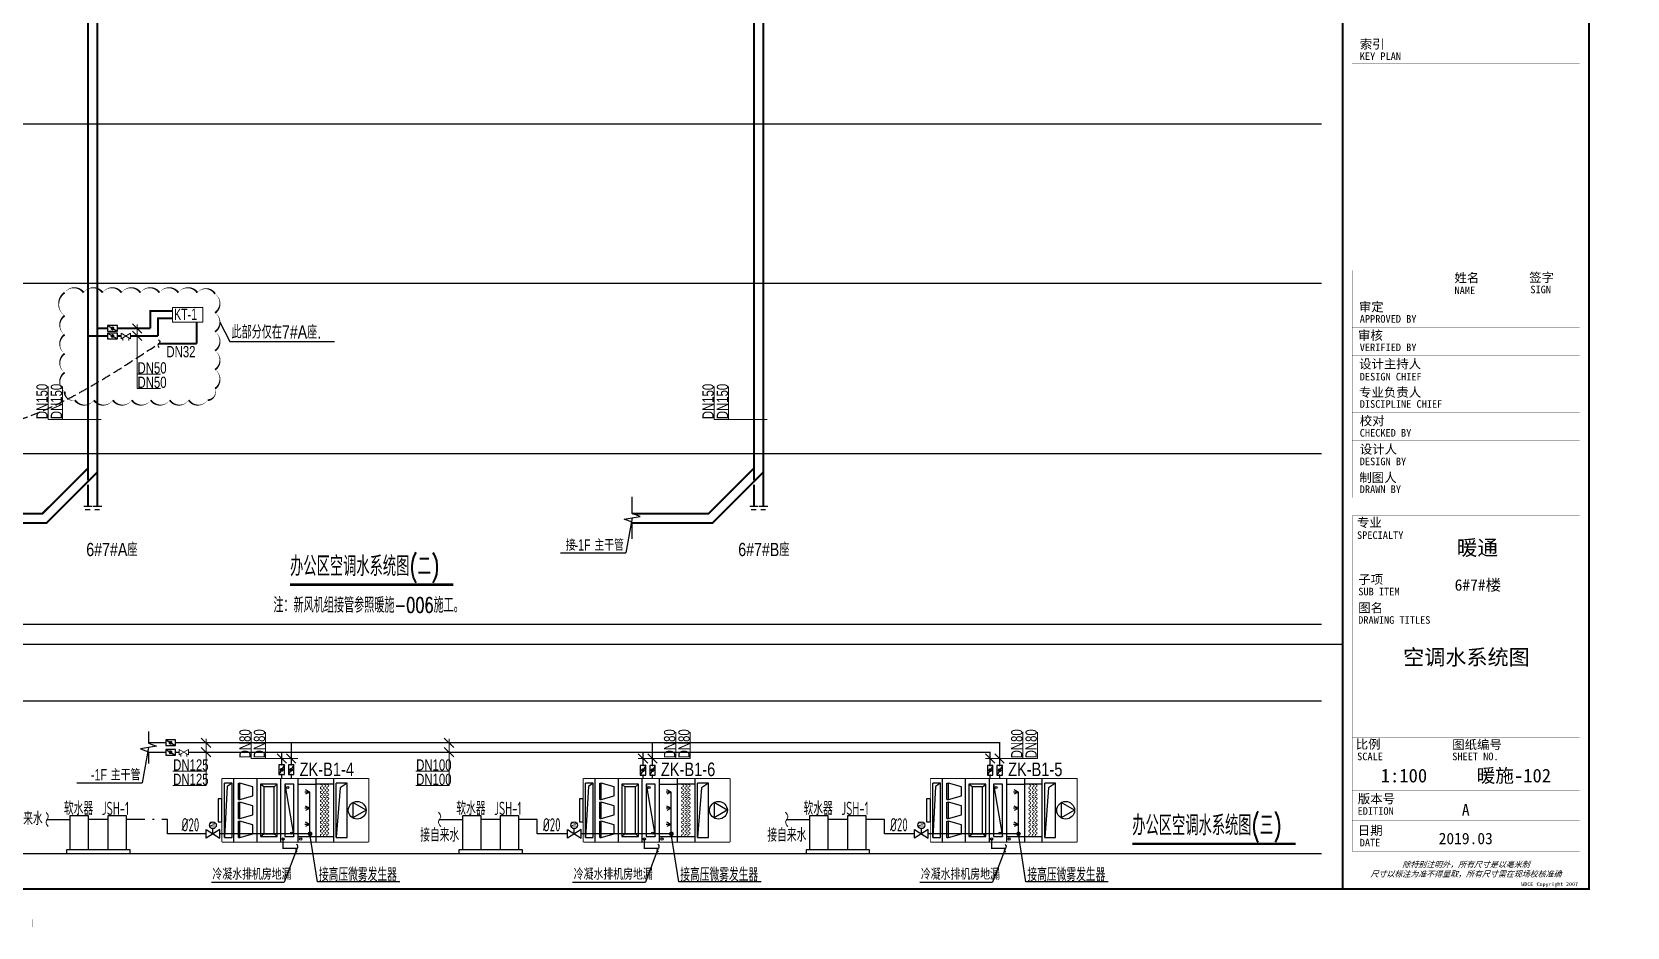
# Model space of a CAD drawing. Extents: x -778003 to -147913, y -2164908 to -814216.
# Drawn here: x -442101 to -400023, y -1035477 to -1011860 of the extents above; entities that cross this region are included whole.
import ezdxf
from ezdxf.enums import TextEntityAlignment as Align

# ---------------------------------------------------------------- set-up
doc = ezdxf.new("R2010")
doc.units = 0
doc.header["$LTSCALE"] = 1000
doc.header["$MEASUREMENT"] = 0
doc.linetypes.add('CENTER2', pattern=[1.125, 0.75, -0.125, 0.125, -0.125])
doc.linetypes.add('DASH', pattern=[0.35, 0.25, -0.1])
doc.layers.get('0').update_dxf_attribs({"linetype": 'CONTINUOUS'})
for name, color, linetype in [('ACS_COM', 7, 'CONTINUOUS'), ('ACS_KT_FM_E', 3, 'CONTINUOUS'), ('ACS_空调机组', 2, 'CONTINUOUS'), ('DIM_SYMB', 3, 'CONTINUOUS'), ('DUCT-新风管设备', 7, 'CONTINUOUS'), ('EQ-TH', 7, 'CONTINUOUS'), ('H-公共文字', 7, 'CONTINUOUS'), ('TEXT-风机盘管', 7, 'CONTINUOUS'), ('VALVE-空冷热供水', 7, 'CONTINUOUS'), ('字', 7, 'CONTINUOUS')]:
    doc.layers.add(name, color=color, linetype=linetype)
for name, color, linetype, lineweight in [('ACS_KT_BJ', 4, 'CONTINUOUS', 30), ('ACS_KT_FM', 3, 'CONTINUOUS', 15), ('EQ-风机盘管', 7, 'CONTINUOUS', 20), ('H-CN-阀件', 7, 'CONTINUOUS', 25), ('H-DIM-空调', 7, 'CONTINUOUS', 20), ('H-KT-冷凝', 5, 'N_LINE', 35), ('H-KT-冷热供', 3, 'LRG_LINE', 35), ('H-KT-冷热回', 2, 'LRH_LINE', 35), ('H-KT-阀件', 7, 'CONTINUOUS', 20), ('H-辅助', 7, 'CONTINUOUS', 20)]:
    doc.layers.add(name, color=color, linetype=linetype, lineweight=lineweight)
doc.styles.add('$0$华文细黑', font='STXIHEI.TTF', dxfattribs={"height": 10})
doc.styles.add('_THVAC_PIPEDN', font='ROS', dxfattribs={"width": 0.8, "height": 3.5, "bigfont": 'JD'})
doc.styles.add('GB-100', font='ROS', dxfattribs={"width": 0.8, "height": 300, "bigfont": 'JD'})
doc.styles.add('HZF', font='ROS', dxfattribs={"width": 0.8, "bigfont": 'JD'})
doc.styles.add('JD', font='ROMANS2.shx', dxfattribs={"width": 0.7, "bigfont": 'HZDF2.shx'})
doc.styles.add('KHZ', font='ROMANS', dxfattribs={"width": 0.7, "bigfont": 'HZTXT'})
doc.styles.get("Standard").update_dxf_attribs({"font": 'ros.shx', "width": 0.75, "bigfont": 'jd.shx'})
doc.styles.add('华文细黑', font='STXIHEI.TTF', dxfattribs={"height": 10})
doc.styles.add('等高', font='ros1.shx', dxfattribs={"width": 0.7, "bigfont": 'jd.shx'})
doc.linetypes.add('LRG_LINE', pattern='A,1.5,-0.1,["LRG",KHZ,S=0.1,R=0,X=-0.1,Y=-0.05],-0.2', length=1.8)
doc.linetypes.add('LRH_LINE', pattern='A,1.5,-0.1,["LRH",KHZ,S=0.1,R=0,X=-0.1,Y=-0.05],-0.2', length=1.8)
doc.linetypes.add('N_LINE', pattern='A,1.5,-0.1,["N",KHZ,S=0.1,R=0,X=-0.1,Y=-0.05],-0.02', length=1.62)

# ---------------------------------------------------------------- blocks, each defined once
blk = doc.blocks.new('WDCE Copyright200X')
at = {"const_width": 0.016}
blk.add_lwpolyline([(-10.6, 1.26, 1), (-11.4, 1.26, 1)], format="xyb", close=True, dxfattribs=at)
at = {"style": '华文细黑'}
for s, p in [('WDCE ', (-11.46, 0.5)), ('     Copyright ', (-3.51, 0.5))]:
    blk.add_text(s, height=1, dxfattribs=at).set_placement(p, align=Align.BOTTOM_RIGHT)
blk.add_text('c', height=0.6, dxfattribs=at).set_placement((-11.04, 1.35), align=Align.MIDDLE_CENTER)
blk.add_attdef('200X', text='', height=1, dxfattribs=at).set_placement((-0.45, 0.5), align=Align.BOTTOM_RIGHT)
blk = doc.blocks.new('A1')
for points, const_width in [([(-584266, -1025182), (-500166, -1025182), (-500166, -965782), (-584266, -965782)], 5), ([(-507666, -966782), (-581766, -966782), (-581766, -1024182), (-507666, -1024182)], 50), ([(-507666, -1024182), (-501166, -1024182), (-501166, -974132), (-507666, -974132)], 50)]:
    blk.add_lwpolyline(points, close=True, dxfattribs=dict(const_width=const_width))
at = {"const_width": 5}
for points in [[(-507416, -1002408), (-501416, -1002408)], [(-507416, -1013856), (-501416, -1013856), (-501416, -1007856), (-507416, -1007856), (-507416, -1013856)], [(-504916, -1007856), (-504916, -1013856)], [(-503166, -1007856), (-503166, -1013856)], [(-507416, -1008606), (-501416, -1008606)], [(-507416, -1009356), (-501416, -1009356)], [(-507416, -1010106), (-501416, -1010106)], [(-507416, -1010856), (-501416, -1010856)], [(-507416, -1011606), (-501416, -1011606)], [(-507416, -1012356), (-501416, -1012356)], [(-507416, -1013106), (-501416, -1013106)], [(-507416, -1014332), (-501416, -1014332), (-501416, -1023182), (-507416, -1023182), (-507416, -1014332)], [(-507416, -1015832), (-501416, -1015832)], [(-507416, -1016582), (-501416, -1016582)], [(-507416, -1020182), (-501416, -1020182)], [(-504916, -1020182), (-504916, -1021582)], [(-507416, -1021582), (-501416, -1021582)], [(-507416, -1022382), (-501416, -1022382)], [(-542216, -1025182), (-542216, -1024982)]]:
    blk.add_lwpolyline(points, dxfattribs=at)
at = {"xscale": 100, "yscale": 100, "zscale": 100}
blk.add_blockref('WDCE Copyright200X', (-501416, -1024182), dxfattribs=at).add_auto_attribs({'200X': '2007'})
at = {"style": '华文细黑'}
for s, height, p in [('索引', 240, (-507216, -1001768)), ('KEY PLAN', 200, (-507216, -1002108)), ('姓名', 240, (-504717, -1007934)), ('签字', 240, (-502747, -1007925)), ('NAME', 200, (-504716, -1008286)), ('SIGN', 200, (-502716, -1008262)), ('审定', 240, (-507239, -1008701)), ('APPROVED BY', 200, (-507216, -1009038)), ('审核', 240, (-507262, -1009452)), ('VERIFIED BY', 200, (-507216, -1009790)), ('设计主持人', 240, (-507234, -1010206)), ('DESIGN CHIEF', 200, (-507216, -1010563)), ('专业负责人', 240, (-507233, -1010956)), ('DISCIPLINE CHIEF', 200, (-507216, -1011283)), ('校对', 240, (-507216, -1011706)), ('CHECKED BY', 200, (-507216, -1012045)), ('设计人', 240, (-507216, -1012456)), ('DESIGN BY', 200, (-507216, -1012799)), ('制图人', 240, (-507227, -1013206)), ('DRAWN BY', 200, (-507216, -1013532)), ('专业', 240, (-507289, -1014389)), ('SPECIALTY', 200, (-507289, -1014744)), ('子项', 240, (-507254, -1015890)), ('SUB ITEM', 200, (-507254, -1016232)), ('图名', 240, (-507257, -1016641)), ('DRAWING TITLES', 200, (-507257, -1016982)), ('比例', 240, (-507322, -1020240)), ('图纸编号', 240, (-504777, -1020249)), ('SCALE', 200, (-507285, -1020582)), ('SHEET NO.', 200, (-504777, -1020582)), ('版本号', 240, (-507267, -1021679)), ('EDITION', 200, (-507272, -1022021)), ('日期', 240, (-507267, -1022514)), ('DATE', 200, (-507216, -1022855))]:
    blk.add_text(s, height=height, dxfattribs=at).set_placement(p, align=Align.TOP_LEFT)
at = {"color": 4, "style": '华文细黑'}
for s, p in [('A', (-504420, -1022241)), ('2019.03', (-504420, -1022997))]:
    blk.add_text(s, height=300, dxfattribs=at).set_placement(p, align=Align.CENTER)
at = {"style": '华文细黑', "oblique": 20}
for s, p in [('尺寸以标注为准不得量取，所有尺寸需在现场校核准确', (-504416, -1023782)), ('除特别注明外，所有尺寸是以毫米制', (-504416, -1023532))]:
    blk.add_text(s, height=150, dxfattribs=at).set_placement(p, align=Align.MIDDLE_CENTER)
blk = doc.blocks.new('$VALVE$00000929')
blk.add_lwpolyline([(-125, -72), (125, 72), (125, -72), (-125, 72)], close=True)
for points in [[(-80, -46), (-80, -116)], [(80, -46), (80, -116)]]:
    blk.add_lwpolyline(points)
for p in [(-125, 0), (125, 0)]:
    blk.add_point(p)
blk = doc.blocks.new('jrg')
at = {"color": 8}
for centre, radius, start, end in [((-1.87, 0), 0.375, 0, 180), ((-1.12, 0), 0.375, 180, 0), ((-0.37, 0), 0.375, 0, 180), ((0.39, 0.02), 0.393, 182.6822, 357.3178), ((1.16, 0), 0.375, 0, 180), ((1.92, 0.01), 0.38, 180.8965, 359.1035)]:
    blk.add_arc(centre, radius, start, end, dxfattribs=at)
blk = doc.blocks.new('A$C2F4F20CB')
at = {"layer": 'ACS_KT_FM', "color": 8}
for centre, start in [((2857, 2067), 210.4562), ((2944, 2066), 207.8845), ((3024, 2066), 207.8845)]:
    blk.add_arc(centre, 28.1, start, 270, dxfattribs=at)
at = {"layer": 'ACS_空调机组', "color": 2}
for p, q in [((542, 2203), (542, 525)), ((1162, 525), (1162, 2203)), ((1782, 2203), (1782, 525)), ((1782, 2203), (1782, 525)), ((2247, 525), (2247, 2203)), ((2712, 2203), (2712, 525)), ((3177, 2203), (3177, 525)), ((232, 1669), (132, 1669)), ((132, 1669), (132, 1058)), ((232, 1058), (232, 1669)), ((132, 1058), (232, 1058))]:
    blk.add_line(p, q, dxfattribs=at)
at = {"layer": 'ACS_空调机组', "color": 8}
for p, q in [((297, 645), (297, 2083)), ((499, 2083), (297, 2083)), ((372, 1991), (297, 645)), ((499, 2083), (372, 1991)), ((499, 645), (499, 2083)), ((669, 2078), (709, 2078)), ((669, 1651), (669, 2078)), ((1052, 1983), (709, 2078)), ((709, 1651), (709, 2078)), ((709, 1651), (1052, 1746)), ((1052, 1746), (1052, 1983)), ((1334, 1982), (1250, 2053)), ((1694, 2053), (1250, 2053)), ((1250, 2053), (1250, 674)), ((1610, 1982), (1334, 1982)), ((1334, 1982), (1334, 745)), ((1610, 1982), (1694, 2053)), ((1610, 745), (1610, 1982)), ((1694, 674), (1694, 2053)), ((1896, 2053), (2133, 674)), ((1896, 2053), (1896, 674)), ((2133, 2053), (1896, 2053)), ((2133, 674), (2133, 2053)), ((2247, 2053), (2712, 2053)), ((2556, 1844), (2421, 1844)), ((2556, 1844), (2439, 1901)), ((2556, 1844), (2439, 1788)), ((2556, 772), (2556, 1844)), ((3177, 2053), (2712, 2053)), ((3248, 645), (3248, 2083)), ((3535, 2083), (3248, 2083)), ((3352, 1960), (3248, 645)), ((3535, 2083), (3352, 1960)), ((3535, 645), (3535, 2083)), ((669, 1651), (709, 1651)), ((669, 1150), (669, 1577)), ((669, 1577), (709, 1577)), ((709, 1150), (709, 1577)), ((1052, 1482), (709, 1577)), ((1052, 1245), (1052, 1482)), ((2556, 1418), (2421, 1418)), ((2556, 1418), (2439, 1475)), ((2556, 1418), (2439, 1362)), ((4034, 1364), (3684, 1566)), ((3684, 1566), (3684, 1161)), ((4034, 1364), (3684, 1161)), ((669, 1150), (709, 1150)), ((669, 1076), (709, 1076)), ((669, 649), (669, 1076)), ((709, 1150), (1052, 1245)), ((1052, 981), (709, 1076)), ((709, 649), (709, 1076)), ((1052, 744), (1052, 981)), ((2556, 992), (2421, 992)), ((2556, 992), (2439, 1049)), ((2556, 992), (2439, 936)), ((297, 645), (499, 645)), ((669, 649), (709, 649)), ((709, 649), (1052, 744)), ((1250, 674), (1334, 745)), ((1250, 674), (1694, 674)), ((1334, 745), (1610, 745)), ((1694, 674), (1610, 745)), ((1896, 674), (2133, 674)), ((2247, 674), (2712, 674)), ((2712, 674), (3177, 674)), ((3248, 645), (3535, 645))]:
    blk.add_line(p, q, dxfattribs=at)
at = {"layer": 'ACS_空调机组', "color": 2, "const_width": 25}
for points in [[(4107, 2203), (232, 2203)], [(232, 2203), (232, 525)], [(4107, 525), (4107, 2203)], [(232, 525), (4107, 525)]]:
    blk.add_lwpolyline(points, dxfattribs=at)
at = {"layer": 'ACS_空调机组', "color": 8}
for centre, radius in [((1968, 1964), 28.4), ((3801, 1364), 234), ((1847, 605), 28.4), ((2067, 759), 28.4), ((2312, 605), 28.4), ((2556, 744), 28.4)]:
    blk.add_circle(centre, radius, dxfattribs=at)
at = {"layer": 'ACS_KT_FM', "color": 8, "xscale": 75, "yscale": 75, "zscale": 75, "rotation": 90}
for p in [(2857, 1867), (2857, 1526), (2944, 1866), (2944, 1525), (3024, 1866), (3024, 1525), (2857, 1185), (2944, 1184), (3024, 1184), (2857, 844), (2944, 843), (3024, 843)]:
    blk.add_blockref('jrg', p, dxfattribs=at)
blk = doc.blocks.new('dcf1')
for p, q in [((-1.5, -0.94), (-1.5, 0.94)), ((-1.5, 0.94), (1.5, -0.94)), ((1.5, 0.94), (-1.5, -0.94)), ((0, 0), (0, 1.13)), ((1.5, -0.94), (1.5, 0.94))]:
    blk.add_line(p, q)
blk.add_circle((0, 1.88), 0.75)
at = {"width": 0.8}
blk.add_text('M', height=1.13, rotation=90, dxfattribs=at).set_placement((0.5, 1.52))
blk = doc.blocks.new('$ThvacSys$00000040')
at = {"elevation": 0}
blk.add_lwpolyline([(7, -101, -0.575183), (0, 0, 0.604745), (-11, 101, 16.924828)], format="xyb", dxfattribs=at)
blk = doc.blocks.new('$VALVE$00000898')
blk.add_lwpolyline([(128, 74), (-128, -74), (-128, 74)], close=True)
blk.add_lwpolyline([(128, 74), (128, -74), (-128, -74)])
at = {"const_width": 50}
blk.add_lwpolyline([(0, 25, -1), (0, -25, -1)], format="xyb", close=True, dxfattribs=at)
for p in [(-128, 0), (128, 0)]:
    blk.add_point(p)

msp = doc.modelspace()

# ---------------------------------------------------------------- hatches: boundary and pattern name
at = {"layer": 'H-KT-冷凝', "linetype": 'CENTER2'}
for points in [[(-435474.8, -1033397.3), (-435492.3, -1033397.3), (-435492.3, -1033414.8)], [(-435474.8, -1033397.3), (-435474.8, -1033414.8), (-435492.3, -1033414.8)], [(-425944.3, -1033397.3), (-425961.8, -1033397.3), (-425961.8, -1033414.8)], [(-425944.3, -1033397.3), (-425944.3, -1033414.8), (-425961.8, -1033414.8)], [(-416786.7, -1033397.3), (-416804.2, -1033397.3), (-416804.2, -1033414.8)], [(-416786.7, -1033397.3), (-416786.7, -1033414.8), (-416804.2, -1033414.8)]]:
    msp.add_hatch(color=256, dxfattribs=at).paths.add_polyline_path(points)
at = {"layer": 'H-KT-冷热供', "linetype": 'Continuous'}
for points in [[(-438975.1, -1019221.1), (-439001.4, -1019221.1), (-439001.4, -1019194.8)], [(-438975.1, -1019221.1), (-438975.1, -1019194.8), (-439001.4, -1019194.8)], [(-435262.1, -1030614.5), (-435244.6, -1030614.5), (-435244.6, -1030597)], [(-435262.1, -1030614.5), (-435262.1, -1030597), (-435244.6, -1030597)], [(-425731.5, -1030614.5), (-425714, -1030614.5), (-425714, -1030597)], [(-425731.5, -1030614.5), (-425731.5, -1030597), (-425714, -1030597)], [(-416574, -1030614.5), (-416556.5, -1030614.5), (-416556.5, -1030597)], [(-416574, -1030614.5), (-416574, -1030597), (-416556.5, -1030597)]]:
    msp.add_hatch(color=256, dxfattribs=at).paths.add_polyline_path(points)
at = {"layer": 'H-KT-冷热回', "linetype": 'DASH'}
for points in [[(-438775.1, -1019421.1), (-438801.4, -1019421.1), (-438801.4, -1019394.8)], [(-438775.1, -1019421.1), (-438775.1, -1019394.8), (-438801.4, -1019394.8)], [(-435512.1, -1030864.5), (-435494.6, -1030864.5), (-435494.6, -1030847)], [(-435512.1, -1030864.5), (-435512.1, -1030847), (-435494.6, -1030847)], [(-425981.5, -1030864.5), (-425964, -1030864.5), (-425964, -1030847)], [(-425981.5, -1030864.5), (-425981.5, -1030847), (-425964, -1030847)], [(-416824, -1030864.5), (-416806.5, -1030864.5), (-416806.5, -1030847)], [(-416824, -1030864.5), (-416824, -1030847), (-416806.5, -1030847)]]:
    msp.add_hatch(color=256, dxfattribs=at).paths.add_polyline_path(points)

# ---------------------------------------------------------------- linework, layer by layer
for p, q in [((-480720.3, -1014287.1), (-408080, -1014287.1)), ((-480720.3, -1018487.1), (-408080, -1018487.1)), ((-480720.3, -1022987.1), (-408080, -1022987.1)), ((-440511.8, -1024381.6), (-440734.6, -1024381.6)), ((-440564.4, -1024465.4), (-440692.8, -1024465.4)), ((-440259.9, -1024381.6), (-440482.6, -1024381.6)), ((-440314.4, -1024465.4), (-440442.8, -1024465.4)), ((-422943.5, -1024381.6), (-423166.2, -1024381.6)), ((-422996, -1024465.4), (-423124.5, -1024465.4)), ((-422691.5, -1024381.6), (-422914.3, -1024381.6)), ((-422746, -1024465.4), (-422874.5, -1024465.4)), ((-480720.3, -1027487.1), (-408080, -1027487.1)), ((-481625.2, -1028016.7), (-407525.2, -1028016.7)), ((-480720.3, -1029505.4), (-408080, -1029505.4)), ((-435108.3, -1033397.3, 0), (-435449.3, -1034289)), ((-425577.7, -1033397.3, 0), (-425918.7, -1034289)), ((-416420.2, -1033397.3, 0), (-416761.2, -1034289)), ((-480720.3, -1033535.4), (-408080, -1033535.4)), ((-437368.1, -1034289), (-435449.3, -1034289)), ((-427837.5, -1034289), (-425918.7, -1034289)), ((-418680, -1034289), (-416761.2, -1034289))]:
    msp.add_line(p, q)
msp.add_lwpolyline([(-481625.2, -977075), (-401025.2, -977075), (-401025.2, -1034475), (-481625.2, -1034475)], close=True)
msp.add_lwpolyline([(-441237.3, -1018739.3, 0, 50, -0.5205671), (-440737.3, -1018739.3, 0, 50, -0.5205671), (-440237.3, -1018739.3, 0, 50, -0.5205671), (-439737.3, -1018739.3, 0, 50, -0.5205671), (-439237.3, -1018739.3, 0, 50, -0.5205671), (-438737.3, -1018739.3, 0, 50, -0.5205671), (-438237.3, -1018739.3, 0, 50, -0.5205671), (-437737.3, -1018739.3, 0, 50, -0.5205671), (-437270.4, -1018772.4, 0, 50, -0.5205671), (-437270.4, -1019272.4, 0, 50, -0.5205671), (-437270.4, -1019772.4, 0, 50, -0.5205671), (-437270.4, -1020272.4, 0, 50, -0.5205671), (-437270.4, -1020772.4, 0, 50, -0.5205671), (-437270.4, -1021272.4, 0, 50, -0.5205671), (-437466.4, -1021576.4, 0, 50, -0.5205671), (-437966.4, -1021576.4, 0, 50, -0.5205671), (-438466.4, -1021576.4, 0, 50, -0.5205671), (-438966.4, -1021576.4, 0, 50, -0.5205671), (-439466.4, -1021576.4, 0, 50, -0.5205671), (-439966.4, -1021576.4, 0, 50, -0.5205671), (-440466.4, -1021576.4, 0, 50, -0.5205671), (-440966.4, -1021576.4, 0, 50, -0.5205671), (-441237.3, -1021347.4, 0, 50, -0.5205671), (-441237.3, -1020847.4, 0, 50, -0.5205671), (-441237.3, -1020347.4, 0, 50, -0.5205671), (-441237.3, -1019847.4, 0, 50, -0.5205671), (-441237.3, -1019347.4, 0, 50, -0.5205671)], format="xyseb", close=True)
msp.add_lwpolyline([(-437140.3, -1019519.4), (-436882.6, -1020023.9), (-434118.3, -1020023.9)])
at = {"color": 8, "linetype": 'DASH', "lineweight": 30}
msp.add_spline([(-456617.9, -1020321.6, 0), (-453993, -1022457.2), (-451420.5, -1021046.8), (-444636.4, -1022366.2), (-438751.7, -1020082.2)], degree=3, dxfattribs=at)
at = {"layer": 'ACS_COM'}
for points in [[(-439513.3, -1033435.4), (-441188.3, -1033435.4), (-441188.3, -1033535.4), (-439513.3, -1033535.4)], [(-429162.5, -1033435.4), (-430837.5, -1033435.4), (-430837.5, -1033535.4), (-429162.5, -1033535.4)], [(-420005, -1033435.4), (-421680, -1033435.4), (-421680, -1033535.4), (-420005, -1033535.4)]]:
    msp.add_lwpolyline(points, close=True, dxfattribs=at)
at = {"layer": 'ACS_KT_BJ'}
for p, q in [((-441698, -1032635.4), (-441088.3, -1032635.4)), ((-440088.3, -1032635.4), (-440613.3, -1032635.4)), ((-439123.6, -1032635.4), (-439613.3, -1032635.4)), ((-438873.6, -1032635.4), (-438923.6, -1032635.4)), ((-438524.1, -1032635.4), (-438673.6, -1032635.4)), ((-438523.6, -1033015.9), (-438524.2, -1032635.4)), ((-437507.5, -1033015.9), (-438524, -1033015.9)), ((-434766, -1033015.9), (-437147.5, -1033015.9)), ((-431347.2, -1032635.4), (-430737.5, -1032635.4)), ((-429737.5, -1032635.4), (-430262.5, -1032635.4)), ((-428772.8, -1032635.4), (-429262.5, -1032635.4)), ((-428772.2, -1033015.9), (-428772.8, -1032635.4)), ((-427976.9, -1033015.9), (-428772.7, -1033015.9)), ((-425235.4, -1033015.9), (-427616.9, -1033015.9)), ((-422189.7, -1032635.4), (-421580, -1032635.4)), ((-420580, -1032635.4), (-421105, -1032635.4)), ((-419615.3, -1032635.4), (-420105, -1032635.4)), ((-419614.7, -1033015.9), (-419615.3, -1032635.4)), ((-418819.4, -1033015.9), (-419615.2, -1033015.9)), ((-416077.9, -1033015.9), (-418459.4, -1033015.9))]:
    msp.add_line(p, q, dxfattribs=at)
at = {"layer": 'ACS_KT_FM', "color": 7}
for centre in [(-434766, -1033015.9), (-434766, -1033015.9), (-425235.4, -1033015.9), (-425235.4, -1033015.9), (-416077.9, -1033015.9), (-416077.9, -1033015.9)]:
    msp.add_circle(centre, 50, dxfattribs=at)
at = {"layer": 'ACS_空调机组'}
for points in [[(-441088.3, -1033435.4), (-441088.3, -1032535.4), (-440613.3, -1032535.4), (-440613.3, -1033435.4)], [(-440088.3, -1033435.4), (-440088.3, -1032535.4), (-439613.3, -1032535.4), (-439613.3, -1033435.4)], [(-430737.5, -1033435.4), (-430737.5, -1032535.4), (-430262.5, -1032535.4), (-430262.5, -1033435.4)], [(-429737.5, -1033435.4), (-429737.5, -1032535.4), (-429262.5, -1032535.4), (-429262.5, -1033435.4)], [(-421580, -1033435.4), (-421580, -1032535.4), (-421105, -1032535.4), (-421105, -1033435.4)], [(-420580, -1033435.4), (-420580, -1032535.4), (-420105, -1032535.4), (-420105, -1033435.4)]]:
    msp.add_lwpolyline(points, close=True, dxfattribs=at)
at = {"layer": 'DIM_SYMB', "const_width": 70}
for points in [[(-435291, -1026441.6), (-430984.5, -1026441.6)], [(-413074.5, -1033280.6), (-408768, -1033280.6)]]:
    msp.add_lwpolyline(points, dxfattribs=at)
at = {"layer": 'DIM_SYMB'}
msp.add_lwpolyline([(-439023.6, -1030314.5), (-439023.6, -1030627), (-438813.6, -1030703.5), (-439233.6, -1030777.5), (-439023.6, -1030852), (-439023.6, -1031164.5)], dxfattribs=at)
at = {"layer": 'EQ-风机盘管', "color": 4}
msp.add_lwpolyline([(-438389.2, -1019128.9), (-437589.1, -1019128.9), (-437589.1, -1019521.1), (-438389.2, -1019521.1)], close=True, dxfattribs=at)
at = {"layer": 'H-DIM-空调'}
for p, q in [((-439446.3, -1019558.5), (-439198.8, -1019805.9)), ((-439446.3, -1019758.5), (-439198.8, -1020005.9)), ((-439322.6, -1019582.2), (-439322.6, -1021268)), ((-441671, -1022084.4), (-441671, -1021213.8)), ((-441291, -1022084.4), (-441291, -1021213.8)), ((-439322.6, -1020888), (-438707.1, -1020888)), ((-424102.7, -1022084.4), (-424102.7, -1021213.8)), ((-423722.7, -1022084.4), (-423722.7, -1021213.8)), ((-439322.6, -1021268), (-438707.1, -1021268)), ((-441291, -1022084.4), (-441671, -1022084.4)), ((-440275.2, -1022084.4), (-441291, -1022084.4)), ((-423722.7, -1022084.4), (-424102.7, -1022084.4)), ((-422706.8, -1022084.4), (-423722.7, -1022084.4)), ((-437632.4, -1030490.8), (-437384.9, -1030738.3)), ((-436316.8, -1031032.1), (-436316.8, -1030331.6)), ((-435936.8, -1031032.1), (-435936.8, -1030331.6)), ((-431222.3, -1030490.8), (-430974.8, -1030738.3)), ((-425117, -1031032.1), (-425117, -1030331.6)), ((-424737, -1031032.1), (-424737, -1030331.6)), ((-415959.5, -1031032.1), (-415959.5, -1030331.6)), ((-415579.5, -1031032.1), (-415579.5, -1030331.6)), ((-437632.4, -1030740.8), (-437384.9, -1030988.3)), ((-437508.7, -1030514.5), (-437508.7, -1031363.9)), ((-435635.9, -1030908.4), (-435388.4, -1031155.9)), ((-435385.9, -1030908.4), (-435138.4, -1031155.9)), ((-431222.3, -1030740.8), (-430974.8, -1030988.3)), ((-431098.6, -1030514.5), (-431098.6, -1031363.9)), ((-426105.3, -1030908.4), (-425857.8, -1031155.9)), ((-425855.3, -1030908.4), (-425607.8, -1031155.9)), ((-416947.8, -1030908.4), (-416700.3, -1031155.9)), ((-416697.8, -1030908.4), (-416450.3, -1031155.9)), ((-436316.8, -1031032.1), (-435936.8, -1031032.1)), ((-435936.8, -1031032.1), (-435087.5, -1031032.1)), ((-426108, -1031032.1), (-425586.3, -1031032.1)), ((-425586.3, -1031032.1), (-424737, -1031032.1)), ((-416950.5, -1031032.1), (-416428.8, -1031032.1)), ((-416428.8, -1031032.1), (-415579.5, -1031032.1)), ((-438381.4, -1031363.9), (-437508.7, -1031363.9)), ((-438381.4, -1031743.9), (-437508.7, -1031743.9)), ((-437508.7, -1031363.9), (-437508.7, -1031743.9)), ((-431971.3, -1031363.9), (-431098.6, -1031363.9)), ((-431971.3, -1031743.9), (-431098.6, -1031743.9)), ((-431098.6, -1031363.9), (-431098.6, -1031743.9))]:
    msp.add_line(p, q, dxfattribs=at)
for points in [[(-441728, -1032445.4), (-441668, -1032572.1), (-441728, -1032698.8), (-441668, -1032825.4)], [(-431377.2, -1032445.4), (-431317.2, -1032572.1), (-431377.2, -1032698.8), (-431317.2, -1032825.4)], [(-422219.7, -1032445.4), (-422159.7, -1032572.1), (-422219.7, -1032698.8), (-422159.7, -1032825.4)]]:
    msp.add_spline(points, degree=3, dxfattribs=at)
at = {"layer": 'H-KT-冷凝', "linetype": 'CENTER2', "ltscale": 1.5, "const_width": 52.5}
for points in [[(-437758.6, -1020082.2), (-437758.6, -1019521.1)], [(-438751.7, -1020082.2), (-437758.6, -1020082.2)]]:
    msp.add_lwpolyline(points, dxfattribs=at)
at = {"layer": 'H-KT-冷凝', "linetype": 'CENTER2', "const_width": 35}
for points in [[(-435474.8, -1033397.3), (-435474.8, -1033155.1)], [(-435474.8, -1033397.3), (-435108.5, -1033397.3)], [(-425944.3, -1033397.3), (-425944.3, -1033155.1)], [(-425944.3, -1033397.3), (-425578, -1033397.3)], [(-416786.7, -1033397.3), (-416786.7, -1033155.1)], [(-416786.7, -1033397.3), (-416420.4, -1033397.3)]]:
    msp.add_lwpolyline(points, dxfattribs=at)
at = {"layer": 'H-KT-冷热供', "linetype": 'Continuous', "ltscale": 1.5, "const_width": 52.5}
for points in [[(-440375.2, -1023692.1), (-440375.2, -981666.2)], [(-422806.8, -1023692.1), (-422806.8, -981666.2)], [(-438975.1, -1019682.2), (-438975.1, -1019221.1)], [(-438975.1, -1019221.1), (-438389.2, -1019221.1)], [(-440375.2, -1019682.2), (-440103.1, -1019682.2)], [(-439847.1, -1019682.2), (-438975.1, -1019682.2)], [(-443835.1, -1024817.5), (-441718, -1024817.5), (-440375.2, -1023474.8)], [(-440375.2, -1023474.8), (-440375.2, -1024381.6)], [(-426266.8, -1024817.5), (-424149.6, -1024817.5), (-422806.8, -1023474.8)], [(-422806.8, -1023474.8), (-422806.8, -1024381.6)]]:
    msp.add_lwpolyline(points, dxfattribs=at)
at = {"layer": 'H-KT-冷热供', "linetype": 'Continuous', "const_width": 35}
for points in [[(-439023.6, -1030864.5), (-438572.8, -1030864.5)], [(-438316.8, -1030864.5), (-438220, -1030864.5)], [(-437969.6, -1030864.5), (-435512.1, -1030864.5)], [(-435512.1, -1031199.7), (-435512.1, -1030864.5)], [(-435512.1, -1030864.5), (-416824, -1030864.5)], [(-425981.5, -1031211), (-425981.5, -1030864.5)], [(-416824, -1031211), (-416824, -1030864.5)], [(-435512.1, -1031557.4), (-435512.1, -1031455.7)], [(-425981.5, -1031557.4), (-425981.5, -1031467)], [(-416824, -1031557.4), (-416824, -1031467)]]:
    msp.add_lwpolyline(points, dxfattribs=at)
at = {"layer": 'H-KT-冷热回', "linetype": 'DASH', "ltscale": 1.5, "const_width": 52.5}
for points in [[(-440625.2, -1023692.1), (-440625.2, -981666.2)], [(-423056.8, -1023692.1), (-423056.8, -981666.2)], [(-438775.1, -1019882.2), (-438775.1, -1019421.1)], [(-438775.1, -1019421.1), (-438389.2, -1019421.1)], [(-440625.2, -1019882.2), (-440103.1, -1019882.2)], [(-439847.1, -1019882.2), (-439750.3, -1019882.2)], [(-439499.9, -1019882.2), (-438775.1, -1019882.2)], [(-443835.1, -1024567.5), (-441821.5, -1024567.5), (-440625.2, -1023371.2)], [(-426266.8, -1024567.5), (-424253.2, -1024567.5), (-423056.8, -1023371.2)], [(-440625.2, -1023804), (-440625.2, -1024381.6)], [(-423056.8, -1023804), (-423056.8, -1024381.6)]]:
    msp.add_lwpolyline(points, dxfattribs=at)
at = {"layer": 'H-KT-冷热回', "linetype": 'DASH', "const_width": 35}
for points in [[(-439023.6, -1030614.5), (-438570, -1030614.5)], [(-438319.6, -1030614.5), (-435262.1, -1030614.5)], [(-435262.1, -1031199.7), (-435262.1, -1030614.5)], [(-435262.1, -1030614.5), (-416574, -1030614.5)], [(-425731.5, -1031211), (-425731.5, -1030614.5)], [(-416574, -1031211), (-416574, -1030614.5)], [(-435262.1, -1031557.4), (-435262.1, -1031455.7)], [(-425731.5, -1031557.4), (-425731.5, -1031467)], [(-416574, -1031557.4), (-416574, -1031467)]]:
    msp.add_lwpolyline(points, dxfattribs=at)
at = {"layer": 'H-公共文字'}
for p, q in [((-426266.8, -1024679.1), (-426437.1, -1025606.1)), ((-428160.3, -1025606.1), (-426437.1, -1025606.1)), ((-439023.6, -1030740.5), (-439193.9, -1031667.5)), ((-440917, -1031667.5), (-439193.9, -1031667.5))]:
    msp.add_line(p, q, dxfattribs=at)
msp.add_lwpolyline([(-426266.8, -1025230), (-426266.8, -1024792.5), (-426476.8, -1024716.1), (-426056.8, -1024642), (-426266.8, -1024567.5), (-426266.8, -1024130)], dxfattribs=at)
at = {"layer": 'TEXT-风机盘管'}
for p, q in [((-434568, -1034284.1), (-434766, -1033015.9)), ((-425037.4, -1034284.1), (-425235.4, -1033015.9)), ((-415879.9, -1034284.1), (-416077.9, -1033015.9)), ((-432398, -1034284.1), (-434568, -1034284.1)), ((-422867.4, -1034284.1), (-425037.4, -1034284.1)), ((-413709.9, -1034284.1), (-415879.9, -1034284.1))]:
    msp.add_line(p, q, dxfattribs=at)

# ---------------------------------------------------------------- block references
msp.add_blockref('A1', (100141.1, -10293.2))
at = {"layer": 'ACS_KT_FM_E', "xscale": 119.9994000745355, "yscale": 119.9994000745355, "zscale": 1.199994000745378}
for p in [(-437327.5, -1033015.9), (-427796.9, -1033015.9), (-418639.4, -1033015.9)]:
    msp.add_blockref('dcf1', p, dxfattribs=at)
at = {"layer": 'DUCT-新风管设备'}
for p in [(-437321.8, -1033760), (-427791.3, -1033760), (-418633.7, -1033760)]:
    msp.add_blockref('A$C2F4F20CB', p, dxfattribs=at)
at = {"layer": 'EQ-TH', "rotation": 180}
msp.add_blockref('$ThvacSys$00000040', (-438751.7, -1020082.2), dxfattribs=at)
at = {"layer": 'H-CN-阀件'}
for p in [(-435108.5, -1033397.3), (-425578, -1033397.3), (-416420.4, -1033397.3)]:
    msp.add_blockref('$ThvacSys$00000040', p, dxfattribs=at)
at = {"layer": 'H-KT-阀件'}
for p in [(-439625.1, -1019882.2), (-438094.8, -1030864.5)]:
    msp.add_blockref('$VALVE$00000929', p, dxfattribs=at)
at = {"layer": 'VALVE-空冷热供水', "yscale": -1}
for p, rotation in [((-439975.1, -1019682.2), 180), ((-439975.1, -1019882.2), 180), ((-438444.8, -1030614.5), 180), ((-438444.8, -1030864.5), 180), ((-435512.1, -1031327.7), 90), ((-435262.1, -1031327.7), 90), ((-425981.5, -1031339), 90), ((-425731.5, -1031339), 90), ((-416824, -1031339), 90), ((-416574, -1031339), 90)]:
    msp.add_blockref('$VALVE$00000898', p, dxfattribs=dict(at, rotation=rotation))

# ---------------------------------------------------------------- texts
at = {"width": 0.8}
for s, p in [('ZK-B1-4', (-435040.1, -1031495.3)), ('ZK-B1-6', (-425509.5, -1031495.3)), ('ZK-B1-5', (-416352, -1031495.3))]:
    msp.add_text(s, height=360, dxfattribs=at).set_placement(p)
at = {"layer": 'DIM_SYMB', "color": 7, "style": 'JD', "width": 0.7}
for s, height, p in [('办公区空调水系统图(二)', 525.738, (-435291, -1026218.9)), ('注：新风机组接管参照暖施-006施工。', 400, (-435731, -1027181.6)), ('办公区空调水系统图(三)', 525.738, (-413074.5, -1033057.9))]:
    msp.add_text(s, height=height, dxfattribs=at).set_placement(p)
at = {"layer": 'H-DIM-空调', "color": 7, "style": '_THVAC_PIPEDN', "width": 0.752941}
for s, p in [('DN32', (-438552.9, -1020445.2)), ('DN50', (-439315.1, -1020873)), ('DN50', (-439315.1, -1021253)), ('DN125', (-438373.9, -1031348.9)), ('DN100', (-431963.8, -1031348.9)), ('DN125', (-438373.9, -1031728.9)), ('DN100', (-431963.8, -1031728.9))]:
    msp.add_text(s, height=297.5, dxfattribs=at).set_placement(p)
for s, p in [('DN150', (-441686, -1022076.9)), ('DN150', (-441306, -1022076.9)), ('DN150', (-424117.7, -1022076.9)), ('DN150', (-423737.7, -1022076.9)), ('DN80', (-436331.8, -1031024.6)), ('DN80', (-435951.8, -1031024.6)), ('DN80', (-425132, -1031024.6)), ('DN80', (-424752, -1031024.6)), ('DN80', (-415974.5, -1031024.6)), ('DN80', (-415594.5, -1031024.6))]:
    msp.add_text(s, height=297.5, rotation=90, dxfattribs=at).set_placement(p)
at = {"layer": 'H-公共文字', "style": 'HZF', "width": 0.7}
for s, height, p in [('接', 297.7, (-428018.7, -1025546)), ('-1F', 300, (-427785.9, -1025546)), ('主干管', 297.67, (-427264.5, -1025546)), ('-1F', 300, (-440542.7, -1031607.5)), ('主干管', 297.67, (-440021.3, -1031607.5))]:
    msp.add_text(s, height=height, dxfattribs=at).set_placement(p)
at = {"layer": 'H-辅助', "style": 'GB-100', "width": 0.8}
for s, p in [('此部分仅在7#A座.', (-436836.9, -1019952.9)), ('6#7#A座', (-440666.9, -1025690.9)), ('6#7#B座', (-423468.7, -1025690.9))]:
    msp.add_text(s, height=350, dxfattribs=at).set_placement(p)
at = {"layer": 'TEXT-风机盘管', "width": 0.7}
for s, height, style, p in [('KT-1', 300, 'HZF', (-438351.9, -1019461)), ('软水器', 350, '等高', (-441257.1, -1032519.6)), ('JSH-1', 350, '等高', (-440257.6, -1032519.6)), ('软水器', 350, '等高', (-430906.3, -1032519.6)), ('JSH-1', 350, '等高', (-429906.8, -1032519.6)), ('软水器', 350, '等高', (-421748.8, -1032519.6)), ('JSH-1', 350, '等高', (-420749.3, -1032519.6)), ('接自来水', 350, '等高', (-442845.9, -1032788.1)), ('%%C20', 350, '等高', (-438153, -1032952.6)), ('%%C20', 350, '等高', (-428622.5, -1032952.6)), ('%%C20', 350, '等高', (-419464.9, -1032952.6)), ('接自来水', 350, '等高', (-431858.6, -1033225.2)), ('接自来水', 350, '等高', (-422701.1, -1033225.2)), ('冷凝水排机房地漏', 297.67, 'HZF', (-437339.5, -1034229)), ('接高压微雾发生器', 350, '等高', (-434530.7, -1034265.1)), ('冷凝水排机房地漏', 297.67, 'HZF', (-427808.9, -1034229)), ('接高压微雾发生器', 350, '等高', (-425000.1, -1034265.1)), ('冷凝水排机房地漏', 297.67, 'HZF', (-418651.3, -1034229)), ('接高压微雾发生器', 350, '等高', (-415842.6, -1034265.1))]:
    msp.add_text(s, height=height, dxfattribs=dict(at, style=style)).set_placement(p)
at = {"layer": '字'}
for s, height, style, p in [('暖通', 400, '华文细黑', (-404518.9, -1025668.1)), ('6#7#楼', 300, '华文细黑', (-404571.9, -1026600.9)), ('空调水系统图', 407.75, '$0$华文细黑', (-405928.3, -1028560.1)), ('1:100', 360, '华文细黑', (-406521.2, -1031660.3)), ('暖施-102', 360, '华文细黑', (-403989.9, -1031660.3))]:
    msp.add_text(s, height=height, dxfattribs=dict(at, style=style)).set_placement(p)

doc.saveas('drawing.dxf')
